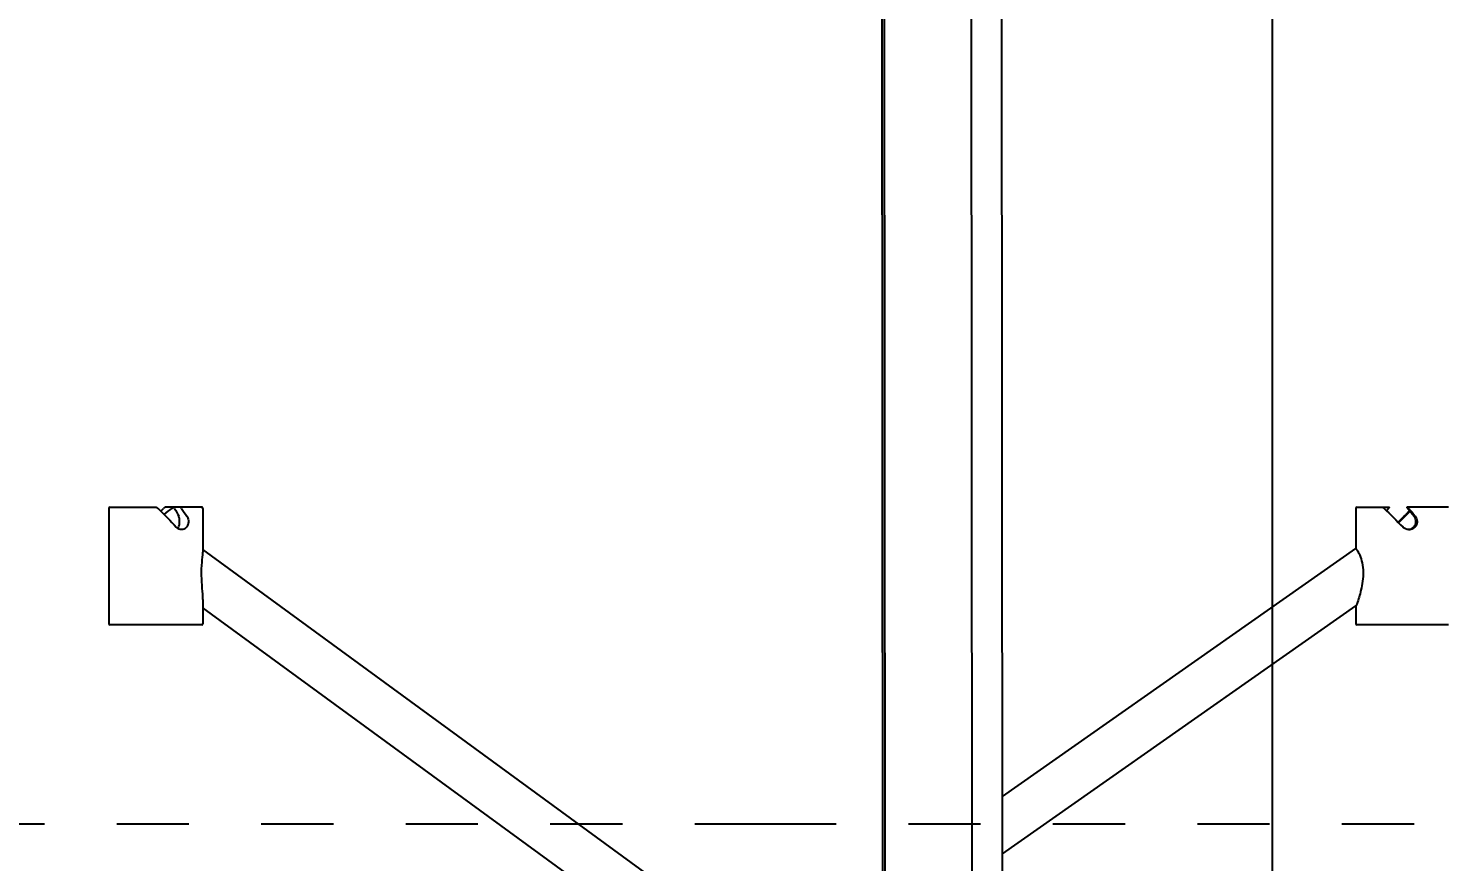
# Model space of a CAD drawing. Header units: millimetres. Extents: x 6781 to 13993, y -7973 to 4183.
# Drawn here: x 8751 to 9355, y -5621 to -5267 of the extents above; entities that cross this region are included whole.
import ezdxf

# ---------------------------------------------------------------- set-up
doc = ezdxf.new("R2010")
doc.units = ezdxf.units.MM
doc.header["$LTSCALE"] = 307.34
doc.header["$PDMODE"] = 3
doc.header["$PDSIZE"] = 8
doc.linetypes.add('DASHED', pattern=[0.2, 0.1, -0.1])
doc.layers.get('0').update_dxf_attribs({"linetype": 'CONTINUOUS'})
doc.layers.get('Defpoints').update_dxf_attribs({"linetype": 'CONTINUOUS'})
doc.styles.get("Standard").update_dxf_attribs({"font": 'calibri.ttf'})
doc.dimstyles.new('DIMSTYLE_1', dxfattribs={"dimtxt": 40, "dimasz": 35, "dimexe": 1.5, "dimexo": 1, "dimgap": 1, "dimtad": 1, "dimdsep": 46, "dimtxsty": 'Standard', "dimblk": '_FILLED', "dimblk1": '_FILLED', "dimblk2": '_FILLED', "dimcen": 0.09, "dimazin": 2, "dimtp": 0.01, "dimtm": 0.01, "dimtfac": 1, "dimtofl": 0, "dimtmove": 0, "dimatfit": 3, "dimldrblk": '_FILLED', "dimfxl": 1, "dimtolj": 1, "dimarcsym": 0})

# ---------------------------------------------------------------- blocks, each defined once
blk = doc.blocks.new('_FILLED')
at = {"color": 0, "linetype": 'ByBlock'}
blk.add_solid([(0, 0), (-1, 0.214), (-1, -0.214)], dxfattribs=at)
blk = doc.blocks.new('*D1026')
at = {"color": 0, "linetype": 'Continuous', "lineweight": -2}
for p, q in [((9191.86, -4727.61), (9281.34, -4727.61)), ((9279.84, -5676.39), (9279.84, -4762.61)), ((9159.56, -5711.39), (9281.34, -5711.39))]:
    blk.add_line(p, q, dxfattribs=at)
at = {"layer": 'Defpoints', "color": 0}
for p in [(9190.86, -4727.61), (9279.84, -4727.61), (9158.56, -5711.39)]:
    blk.add_point(p, dxfattribs=at)
at = {"color": 0, "linetype": 'ByBlock', "lineweight": -2, "xscale": 35, "yscale": 35, "zscale": 35}
for p, rotation in [((9279.84, -4727.61), 90), ((9279.84, -5711.39), 270)]:
    blk.add_blockref('_FILLED', p, dxfattribs=dict(at, rotation=rotation))
at = {"color": 0, "insert": (9225.51, -5219.79), "char_height": 40, "attachment_point": 2, "rotation": 90, "line_spacing_factor": 0.9}
blk.add_mtext('\\A1;D', dxfattribs=at)

msp = doc.modelspace()

# ---------------------------------------------------------------- linework, layer by layer
at = {"color": 0, "linetype": 'Continuous'}
for p, q in [((9114.14031, -5625.5322), (9113.49418, -4807.97209)), ((9114.39301, -4807.97254), (9115.03913, -5625.53264)), ((9151.41012, -4807.97254), (9152.05625, -5625.53264)), ((9165.01983, -5625.53264), (9164.37371, -4807.97254)), ((8784.86637, -5471.1095), (8784.86637, -5520.1095)), ((8785.36637, -5470.6095), (8805.13856, -5470.6095)), ((8824.36637, -5470.6095), (8808.84107, -5470.6095)), ((8824.86637, -5471.1095), (8824.86637, -5489.74833)), ((9315.31681, -5471.1095), (9315.31681, -5488.16656)), ((9315.81681, -5470.6095), (9329.66161, -5470.6095)), ((9354.81681, -5470.6095), (9337.07372, -5470.6095)), ((9044.98188, -5649.32988), (8824.86637, -5488.59253)), ((9164.99455, -5593.54006), (9315.3271, -5488.16947)), ((9315.3271, -5488.16952), (9315.33687, -5488.16656)), ((8824.86637, -5509.84799), (8824.86637, -5520.1095)), ((9030.32391, -5663.39094), (8824.86637, -5513.35744)), ((9165.01384, -5617.95017), (9315.35032, -5512.57683)), ((9315.31681, -5512.60032), (9315.31681, -5520.1095)), ((8824.36637, -5520.6095), (8785.36637, -5520.6095)), ((9354.81681, -5520.6095), (9315.81681, -5520.6095))]:
    msp.add_line(p, q, dxfattribs=at)
at = {"linetype": 'DASHED'}
for p, q in [((9064.81696, -5605.39485), (8174.81696, -5605.39485)), ((9954.81696, -5605.39485), (9064.81696, -5605.39485))]:
    msp.add_line(p, q, dxfattribs=at)
at = {"color": 0, "linetype": 'Continuous'}
for centre, radius, start, end in [((8785.36637, -5471.1095), 0.5, 90, 180), ((8824.36637, -5471.1095), 0.5, 0, 90), ((9315.81681, -5471.1095), 0.5, 90, 180), ((9337.93032, -5476.62811), 3.48137, 267.16495671, 269.99786311), ((9337.50136, -5476.67769), 3.43178, 274.30070343, 275.35479029), ((9337.50161, -5476.68043), 3.42903, 275.35503091, 277.11741558), ((8785.36637, -5520.1095), 0.5, 180, 270), ((8824.36637, -5520.1095), 0.5, 270, 0), ((9315.81681, -5520.1095), 0.5, 180, 270)]:
    msp.add_arc(centre, radius, start, end, dxfattribs=at)
at = {"color": 0, "linetype": 'Continuous', "extrusion": (0, 0, -1)}
for centre, major_axis, ratio, start_param, end_param in [((8804.86637, -5475.8595), (-19.79507, 19.79507), 0.144265226, 1.47428163, 1.875931378), ((8804.86637, -5479.81805), (19.79507, 19.79507), 0.144265226, -1.324346303, -1.263559973), ((8804.86637, -5479.81805), (10.14497, 10.14497), 0.144265226, -1.073551371, -0.698819006), ((8804.86637, -5464.35279), (-10.10425, 12.13094), 0.141982575, -4.008561022, -3.636112327), ((8804.86637, -5464.35279), (-19.71561, 23.67012), 0.141982575, -4.307255422, -4.161875865), ((9335.31681, -5479.81805), (-19.99522, 19.99522), 0.02187566, 1.142155441, 1.555885288), ((9335.31681, -5464.35279), (10.24662, 12.21348), 0.021543009, -2.280226864, -2.174980904), ((9335.31681, -5475.8595), (19.99522, 19.99522), 0.02187566, -1.648258868, -1.401287225), ((9335.31681, -5475.8595), (10.24755, 10.24755), 0.02187566, -1.722329506, -1.236981694), ((9335.31681, -5469.07041), (-10.24662, 12.21348), 0.021543009, -4.52660522, -4.247424165), ((9335.31681, -5469.07041), (-19.99341, 23.83118), 0.021543009, -4.608662491, -4.470980221)]:
    msp.add_ellipse(centre, major_axis=major_axis, ratio=ratio, start_param=start_param, end_param=end_param, dxfattribs=at)
at = {"color": 0, "linetype": 'Continuous'}
for points, knots in [([(8805.13856, -5470.6095), (8805.18172, -5470.6095), (8805.28183, -5470.67823), (8805.43706, -5470.78392), (8805.61806, -5470.93782), (8805.74005, -5471.04997), (8805.80127, -5471.1095)], [0, 0, 0, 0, 0.154989137, 0.403193211, 0.693356112, 1, 1, 1, 1]), ([(8808.84107, -5470.6095), (8808.79599, -5470.6095), (8808.69106, -5470.67471), (8808.52664, -5470.77911), (8808.33181, -5470.93307), (8808.1988, -5471.04753), (8808.13089, -5471.1095)], [0, 0, 0, 0, 0.154722395, 0.396166975, 0.684398623, 1, 1, 1, 1]), ([(8811.69185, -5471.1095), (8811.75811, -5471.06265), (8811.8783, -5470.97345), (8812.02019, -5470.8577), (8812.11418, -5470.76176), (8812.16663, -5470.70363), (8812.19754, -5470.61906), (8812.14777, -5470.6095), (8812.13168, -5470.6095)], [0, 0, 0, 0, 0.32371787, 0.595160052, 0.735731046, 0.846744309, 0.935805437, 1, 1, 1, 1]), ([(8812.71833, -5471.1095), (8812.67971, -5471.04984), (8812.613, -5470.92982), (8812.54186, -5470.80348), (8812.49949, -5470.6095), (8812.55376, -5470.6095)], [0, 0, 0, 0, 0.391468818, 0.701057878, 1, 1, 1, 1]), ([(8815.7258, -5471.1095), (8815.64088, -5470.99393), (8815.50757, -5470.83039), (8815.33256, -5470.67402), (8815.24606, -5470.6095), (8815.21041, -5470.6095)], [0, 0, 0, 0, 0.592828911, 0.852652397, 1, 1, 1, 1]), ([(9326.86874, -5470.6095), (9326.87694, -5470.6095), (9326.89623, -5470.63384), (9326.93684, -5470.6624), (9326.99198, -5470.71586), (9327.08829, -5470.8041), (9327.22699, -5470.93732), (9327.3423, -5471.04908), (9327.40394, -5471.1095)], [0, 0, 0, 0, 0.033569054, 0.109144022, 0.214457451, 0.342018438, 0.646674209, 1, 1, 1, 1]), ([(9329.27926, -5471.1095), (9329.32892, -5471.04848), (9329.41851, -5470.93707), (9329.52548, -5470.80146), (9329.5909, -5470.71484), (9329.63299, -5470.6596), (9329.64473, -5470.63828), (9329.66638, -5470.6095), (9329.66161, -5470.6095)], [0, 0, 0, 0, 0.374510796, 0.684491084, 0.809932926, 0.910167362, 0.977250535, 1, 1, 1, 1]), ([(9337.07372, -5470.6095), (9337.06894, -5470.6095), (9337.09305, -5470.63851), (9337.10491, -5470.66069), (9337.15124, -5470.71859), (9337.22077, -5470.80798), (9337.32998, -5470.94234), (9337.41995, -5471.05161), (9337.46812, -5471.1095)], [0, 0, 0, 0, 0.022530851, 0.091997393, 0.197790007, 0.329957526, 0.645549206, 1, 1, 1, 1]), ([(9337.89758, -5471.1095), (9337.84987, -5471.05237), (9337.7569, -5470.94236), (9337.64347, -5470.80927), (9337.56089, -5470.71729), (9337.51378, -5470.66137), (9337.47963, -5470.63282), (9337.46449, -5470.6095), (9337.4579, -5470.6095)], [0, 0, 0, 0, 0.335163902, 0.649272829, 0.785074046, 0.895644527, 0.970323111, 1, 1, 1, 1]), ([(8815.75448, -5480.10947), (8815.35228, -5480.10945), (8814.5122, -5479.91634), (8813.82716, -5479.40026), (8813.53706, -5479.08255)], [0, 0, 0, 0, 0.483162988, 1, 1, 1, 1]), ([(8814.08705, -5479.56476), (8814.34164, -5479.31604), (8814.77043, -5478.58818), (8814.9966, -5477.20471), (8814.98375, -5475.73856), (8814.76009, -5474.74027), (8814.57755, -5474.34952)], [0, 0, 0, 0, 0.195711083, 0.447771584, 0.762846216, 1, 1, 1, 1]), ([(8818.71735, -5476.60327), (8818.71735, -5477.06986), (8818.57182, -5477.97742), (8817.93257, -5479.14159), (8816.94812, -5479.92778), (8816.14545, -5480.10949), (8815.75448, -5480.10947)], [0, 0, 0, 0, 0.27599799, 0.532181106, 0.768734655, 1, 1, 1, 1]), ([(8818.0443, -5474.34952), (8818.15225, -5474.50476), (8818.54895, -5475.19159), (8818.71735, -5476.00149), (8818.71735, -5476.60327)], [0, 0, 0, 0, 0.239084958, 1, 1, 1, 1]), ([(9337.75813, -5480.10522), (9337.33241, -5480.08413), (9336.48002, -5479.88182), (9335.75864, -5479.38496), (9335.45603, -5479.08255)], [0, 0, 0, 0, 0.499079371, 1, 1, 1, 1]), ([(9337.92647, -5480.08304), (9338.5268, -5480.00808), (9339.7125, -5479.51908), (9340.8591, -5477.96698), (9341.07606, -5476.03373), (9340.5388, -5474.82752), (9340.14649, -5474.34952)], [0, 0, 0, 0, 0.245649913, 0.492070684, 0.748910842, 1, 1, 1, 1]), ([(9341.40563, -5476.60327), (9341.40563, -5477.06161), (9341.225, -5477.98377), (9340.4525, -5479.14827), (9339.29822, -5479.92759), (9338.38352, -5480.10949), (9337.93019, -5480.10948)], [0, 0, 0, 0, 0.252295539, 0.502109545, 0.750458423, 1, 1, 1, 1]), ([(9340.59516, -5474.34952), (9340.85286, -5474.66001), (9341.26443, -5475.37956), (9341.40563, -5476.19631), (9341.40563, -5476.60327)], [0, 0, 0, 0, 0.497868942, 1, 1, 1, 1]), ([(8824.86637, -5509.8484), (8824.86644, -5508.26583), (8824.57088, -5504.84649), (8824.24488, -5499.55673), (8824.3586, -5494.41929), (8824.86636, -5491.15928), (8824.86637, -5489.74832)], [0, 0, 0, 0, 0.235823234, 0.510666301, 0.789748941, 1, 1, 1, 1]), ([(9315.33687, -5488.16656), (9315.42288, -5488.16636), (9315.60442, -5488.48927), (9315.97713, -5488.93662), (9316.47307, -5489.84255), (9317.31388, -5491.55668), (9318.19025, -5494.35844), (9318.70268, -5499.41166), (9317.79625, -5505.36398), (9316.49477, -5509.82814), (9315.7494, -5511.73159)], [0, 0, 0, 0, 0.01051342, 0.036772619, 0.077989767, 0.132601238, 0.272222876, 0.432612575, 0.750124316, 1, 1, 1, 1]), ([(9315.7494, -5511.73159), (9315.67132, -5511.93097), (9315.53689, -5512.19868), (9315.43054, -5512.52039), (9315.35033, -5512.5768)], [0, 0, 0, 0, 0.685886311, 1, 1, 1, 1])]:
    msp.add_open_spline(points, degree=3, knots=knots, dxfattribs=at)

# ---------------------------------------------------------------- dimensions: what is measured, and where the dimension line sits
dim = msp.add_linear_dim(base=(9279.8414, -4727.60614), p1=(9158.55704, -5711.39485), p2=(9190.86302, -4727.60614), angle=90, text='D', dimstyle='DIMSTYLE_1', dxfattribs=at)
dim.commit()
dim.dimension.update_dxf_attribs({"geometry": '*D1026', "text_midpoint": (9279.8414, -5219.79229), "dimtype": 160})

doc.saveas('drawing.dxf')
